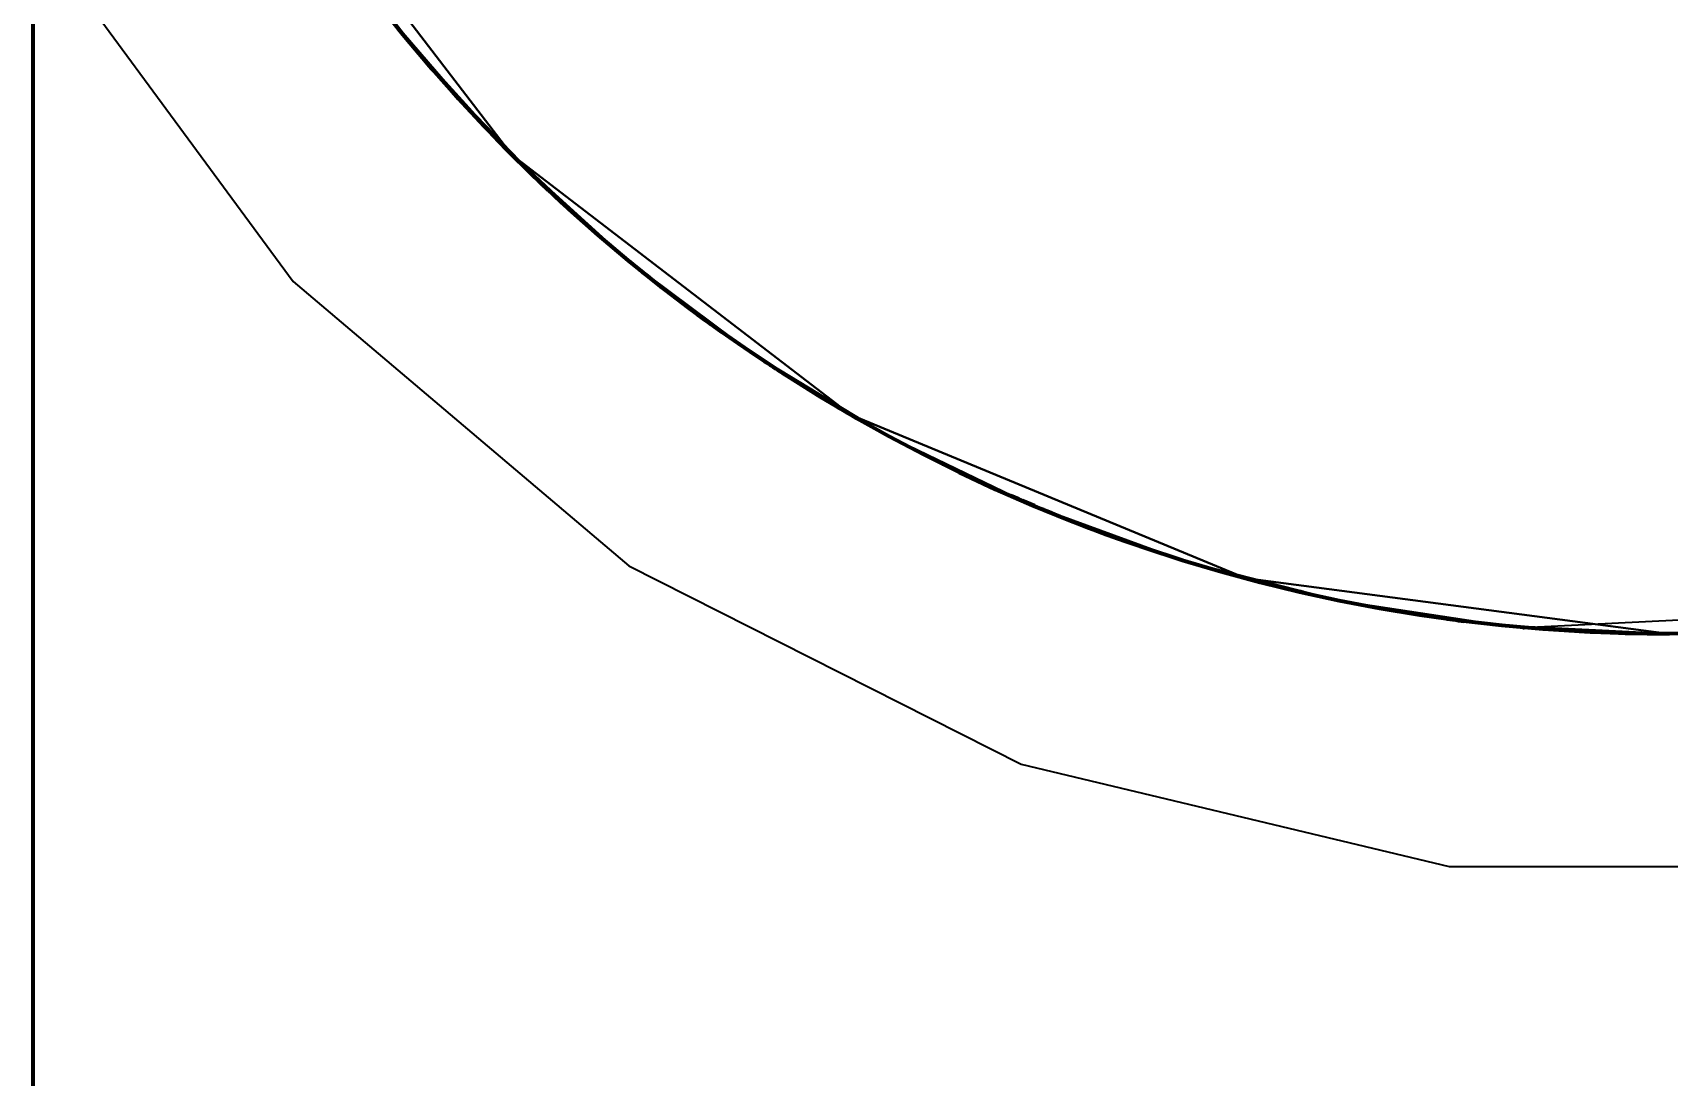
# Model space of a CAD drawing. Header units: millimetres. Extents: x 0 to 2382, y 0 to 420.
# Drawn here: x 137.8909 to 138.0909, y 120.0364 to 120.1641 of the extents above; entities that cross this region are included whole.
import ezdxf

# ---------------------------------------------------------------- set-up
doc = ezdxf.new("R2010")
doc.units = ezdxf.units.MM
doc.linetypes.add('IRAM-E-TRAZOS', pattern=[5, 4, -1])
doc.layers.add('01-VISIBLE', color=7, linetype='CONTINUOUS', lineweight=70)
doc.layers.add('02-OCULTA', color=4, linetype='IRAM-E-TRAZOS', lineweight=35)

msp = doc.modelspace()

# ---------------------------------------------------------------- linework, layer by layer
at = {"layer": '01-VISIBLE'}
for points in [[(137.89085, 120.77063), (137.89085, 120.72011), (137.89085, 120.66958), (137.89085, 120.61905), (137.89085, 120.56853), (137.89085, 120.518), (137.89085, 120.46747), (137.89085, 120.41695), (137.89085, 120.36642), (137.89085, 120.3159), (137.89085, 120.26537), (137.89085, 120.21484), (137.89085, 120.16432), (137.89085, 120.11379), (137.89085, 120.06326), (137.89085, 120.01274), (137.89085, 119.96221), (137.89085, 119.91168), (137.89085, 119.86116), (137.89085, 119.81063)], [(137.89085, 120.29063), (137.89085, 120.2373), (137.89085, 120.18397), (137.89085, 120.13063), (137.89085, 120.0773), (137.89085, 120.02397), (137.89085, 119.97063), (137.89085, 119.9173), (137.89085, 119.86397), (137.89085, 119.81063)], [(137.95795, 120.14118), (137.95025, 120.1484), (137.94294, 120.15601), (137.93604, 120.16401), (137.92958, 120.17235), (137.92356, 120.18102), (137.91801, 120.19)], [(137.93486, 120.16547), (137.93522, 120.16502), (137.93557, 120.16458), (137.93593, 120.16414), (137.93629, 120.1637), (137.93666, 120.16326), (137.93702, 120.16282)], [(137.93703, 120.16281), (137.93706, 120.16277), (137.9371, 120.16273), (137.93713, 120.16268), (137.93717, 120.16264), (137.93721, 120.1626), (137.93724, 120.16255)], [(137.93725, 120.16255), (137.93766, 120.16205), (137.93807, 120.16156), (137.93849, 120.16107), (137.9389, 120.16058), (137.93932, 120.1601), (137.93974, 120.15961)], [(137.94753, 120.15113), (137.94785, 120.15081), (137.94817, 120.15048), (137.94849, 120.15016), (137.94881, 120.14984), (137.94913, 120.14951), (137.94945, 120.14919)], [(137.94987, 120.14877), (137.95031, 120.14833), (137.95076, 120.14789), (137.95121, 120.14745), (137.95167, 120.14701), (137.95212, 120.14657), (137.95257, 120.14614)], [(137.95258, 120.14613), (137.95279, 120.14592), (137.95301, 120.14572), (137.95322, 120.14552), (137.95344, 120.14531), (137.95365, 120.14511), (137.95387, 120.14491)], [(137.9539, 120.14487), (137.9539, 120.14487), (137.9539, 120.14487), (137.9539, 120.14487), (137.9539, 120.14487), (137.9539, 120.14487), (137.9539, 120.14487)], [(137.95394, 120.14484), (137.95424, 120.14456), (137.95453, 120.14429), (137.95483, 120.14401), (137.95513, 120.14374), (137.95542, 120.14346), (137.95572, 120.14319)], [(137.95602, 120.14292), (137.95602, 120.14292), (137.95602, 120.14292), (137.95602, 120.14292), (137.95602, 120.14292), (137.95602, 120.14292), (137.95602, 120.14292)], [(137.95605, 120.14288), (137.95619, 120.14276), (137.95632, 120.14264), (137.95645, 120.14252), (137.95658, 120.1424), (137.95671, 120.14229), (137.95684, 120.14217)], [(137.95797, 120.14115), (137.95797, 120.14116), (137.95797, 120.14116), (137.95797, 120.14116), (137.95797, 120.14116), (137.95797, 120.14116), (137.95797, 120.14116)], [(137.96107, 120.13846), (137.96107, 120.13846), (137.96107, 120.13846), (137.96107, 120.13846), (137.96107, 120.13846), (137.96107, 120.13846), (137.96107, 120.13846)], [(137.96112, 120.13842), (137.96112, 120.13842), (137.96112, 120.13842), (137.96112, 120.13842), (137.96112, 120.13842), (137.96112, 120.13842), (137.96112, 120.13842)], [(137.96117, 120.13838), (137.96117, 120.13838), (137.96117, 120.13838), (137.96117, 120.13838), (137.96117, 120.13838), (137.96117, 120.13838), (137.96117, 120.13838)], [(137.96121, 120.13834), (137.96121, 120.13834), (137.96121, 120.13834), (137.96121, 120.13834), (137.96121, 120.13834), (137.96121, 120.13834), (137.96121, 120.13834)], [(137.96126, 120.13829), (137.96126, 120.13829), (137.96126, 120.13829), (137.96126, 120.13829), (137.96126, 120.13829), (137.96126, 120.13829), (137.96126, 120.13829)], [(137.96131, 120.13825), (137.96131, 120.13825), (137.96131, 120.13825), (137.96131, 120.13825), (137.96131, 120.13825), (137.96131, 120.13825), (137.96131, 120.13825)], [(137.96136, 120.13821), (137.96136, 120.13821), (137.96136, 120.13821), (137.96136, 120.13821), (137.96136, 120.13821), (137.96136, 120.13821), (137.96136, 120.13821)], [(137.96141, 120.13817), (137.96141, 120.13817), (137.96141, 120.13817), (137.96141, 120.13817), (137.96141, 120.13817), (137.96141, 120.13817), (137.96141, 120.13817)], [(137.96155, 120.13805), (137.96155, 120.13805), (137.96155, 120.13805), (137.96155, 120.13805), (137.96155, 120.13805), (137.96155, 120.13805), (137.96155, 120.13805)], [(137.9617, 120.13793), (137.9617, 120.13793), (137.9617, 120.13793), (137.9617, 120.13793), (137.9617, 120.13793), (137.9617, 120.13793), (137.9617, 120.13792)], [(137.96184, 120.1378), (137.96184, 120.1378), (137.96184, 120.1378), (137.96184, 120.1378), (137.96184, 120.1378), (137.96184, 120.1378), (137.96185, 120.1378)], [(137.96199, 120.13768), (137.96199, 120.13768), (137.96199, 120.13768), (137.96199, 120.13768), (137.96199, 120.13768), (137.96199, 120.13768), (137.96199, 120.13768)], [(137.96214, 120.13755), (137.96214, 120.13755), (137.96214, 120.13755), (137.96214, 120.13755), (137.96214, 120.13755), (137.96214, 120.13755), (137.96214, 120.13755)], [(137.96229, 120.13743), (137.96231, 120.13741), (137.96233, 120.1374), (137.96235, 120.13738), (137.96237, 120.13736), (137.96238, 120.13735), (137.9624, 120.13733)], [(137.96244, 120.1373), (137.96244, 120.1373), (137.96244, 120.1373), (137.96244, 120.1373), (137.96244, 120.1373), (137.96244, 120.1373), (137.96244, 120.1373)], [(137.96264, 120.13714), (137.96264, 120.13714), (137.96264, 120.13714), (137.96264, 120.13714), (137.96264, 120.13714), (137.96264, 120.13714), (137.96264, 120.13714)], [(137.96283, 120.13697), (137.96284, 120.13697), (137.96285, 120.13696), (137.96286, 120.13695), (137.96287, 120.13694), (137.96288, 120.13693), (137.96289, 120.13692)], [(137.9629, 120.13691), (137.96291, 120.1369), (137.96292, 120.1369), (137.96293, 120.13689), (137.96294, 120.13688), (137.96295, 120.13687), (137.96296, 120.13686)], [(137.963, 120.13683), (137.96307, 120.13678), (137.96313, 120.13672), (137.96319, 120.13667), (137.96326, 120.13662), (137.96332, 120.13657), (137.96339, 120.13651)], [(137.9634, 120.1365), (137.96346, 120.13645), (137.96353, 120.1364), (137.96359, 120.13635), (137.96365, 120.13629), (137.96372, 120.13624), (137.96378, 120.13619)], [(137.96379, 120.13618), (137.96386, 120.13613), (137.96392, 120.13607), (137.96398, 120.13602), (137.96404, 120.13597), (137.96411, 120.13592), (137.96417, 120.13587)], [(137.96419, 120.13585), (137.96425, 120.1358), (137.9643, 120.13576), (137.96436, 120.13571), (137.96442, 120.13566), (137.96448, 120.13562), (137.96454, 120.13557)], [(137.96498, 120.13521), (137.96518, 120.13505), (137.96538, 120.13488), (137.96558, 120.13472), (137.96579, 120.13456), (137.96599, 120.1344), (137.96619, 120.13424)], [(137.96662, 120.13389), (137.96662, 120.13389), (137.96662, 120.13389), (137.96662, 120.13389), (137.96662, 120.13389), (137.96662, 120.13389), (137.96662, 120.13389)], [(137.96679, 120.13376), (137.96679, 120.13376), (137.96679, 120.13376), (137.96679, 120.13376), (137.96679, 120.13376), (137.96679, 120.13376), (137.96679, 120.13376)], [(137.96696, 120.13362), (137.96696, 120.13362), (137.96696, 120.13362), (137.96696, 120.13362), (137.96696, 120.13362), (137.96696, 120.13362), (137.96696, 120.13362)], [(137.96713, 120.13349), (137.96713, 120.13349), (137.96713, 120.13349), (137.96713, 120.13349), (137.96713, 120.13349), (137.96713, 120.13349), (137.96713, 120.13349)], [(137.96731, 120.13335), (137.9673, 120.13335), (137.9673, 120.13335), (137.9673, 120.13335), (137.9673, 120.13335), (137.9673, 120.13335), (137.9673, 120.13335)], [(137.96733, 120.13334), (137.96764, 120.13309), (137.96795, 120.13285), (137.96826, 120.13261), (137.96857, 120.13237), (137.96889, 120.13212), (137.9692, 120.13188)], [(137.96748, 120.13322), (137.96748, 120.13322), (137.96748, 120.13322), (137.96748, 120.13322), (137.96748, 120.13322), (137.96748, 120.13322), (137.96748, 120.13322)], [(137.96765, 120.13309), (137.96765, 120.13309), (137.96765, 120.13309), (137.96765, 120.13309), (137.96765, 120.13309), (137.96765, 120.13309), (137.96765, 120.13309)], [(137.96782, 120.13295), (137.96782, 120.13295), (137.96782, 120.13295), (137.96782, 120.13295), (137.96782, 120.13295), (137.96782, 120.13295), (137.96782, 120.13295)], [(137.96799, 120.13282), (137.96799, 120.13282), (137.96799, 120.13282), (137.96799, 120.13282), (137.96799, 120.13282), (137.96799, 120.13282), (137.96799, 120.13282)], [(137.96816, 120.13268), (137.96816, 120.13268), (137.96816, 120.13268), (137.96816, 120.13268), (137.96816, 120.13268), (137.96816, 120.13268), (137.96816, 120.13268)], [(137.96834, 120.13255), (137.96833, 120.13255), (137.96833, 120.13255), (137.96833, 120.13255), (137.96833, 120.13255), (137.96833, 120.13255), (137.96833, 120.13255)], [(137.96846, 120.13245), (137.96846, 120.13245), (137.96846, 120.13245), (137.96846, 120.13245), (137.96846, 120.13245), (137.96846, 120.13245), (137.96846, 120.13245)], [(137.96859, 120.13235), (137.96859, 120.13235), (137.96859, 120.13235), (137.96859, 120.13235), (137.96859, 120.13235), (137.96859, 120.13235), (137.96859, 120.13235)], [(137.96872, 120.13225), (137.96872, 120.13225), (137.96872, 120.13225), (137.96872, 120.13225), (137.96872, 120.13225), (137.96872, 120.13225), (137.96872, 120.13225)], [(137.96885, 120.13216), (137.96885, 120.13216), (137.96885, 120.13216), (137.96885, 120.13216), (137.96885, 120.13216), (137.96885, 120.13216), (137.96885, 120.13216)], [(137.96897, 120.13206), (137.96897, 120.13206), (137.96897, 120.13206), (137.96897, 120.13206), (137.96897, 120.13206), (137.96897, 120.13206), (137.96897, 120.13206)], [(137.9691, 120.13196), (137.9691, 120.13196), (137.9691, 120.13196), (137.9691, 120.13196), (137.9691, 120.13196), (137.9691, 120.13196), (137.9691, 120.13196)], [(137.96923, 120.13186), (137.96923, 120.13186), (137.96923, 120.13186), (137.96923, 120.13186), (137.96923, 120.13186), (137.96923, 120.13186), (137.96923, 120.13186)], [(137.96936, 120.13176), (137.96936, 120.13176), (137.96936, 120.13176), (137.96936, 120.13176), (137.96936, 120.13176), (137.96936, 120.13176), (137.96936, 120.13176)], [(137.96945, 120.13169), (137.96946, 120.13168), (137.96947, 120.13167), (137.96948, 120.13167), (137.96949, 120.13166), (137.9695, 120.13165), (137.96952, 120.13164)], [(137.96946, 120.13168), (137.96946, 120.13168), (137.96946, 120.13168), (137.96946, 120.13168), (137.96946, 120.13168), (137.96946, 120.13168), (137.96946, 120.13168)], [(137.96956, 120.13161), (137.96956, 120.13161), (137.96956, 120.13161), (137.96956, 120.13161), (137.96956, 120.13161), (137.96956, 120.13161), (137.96956, 120.13161)], [(137.9696, 120.13157), (137.96962, 120.13157), (137.96963, 120.13156), (137.96964, 120.13155), (137.96965, 120.13154), (137.96966, 120.13153), (137.96967, 120.13152)], [(137.96966, 120.13153), (137.96966, 120.13153), (137.96966, 120.13153), (137.96966, 120.13153), (137.96966, 120.13153), (137.96966, 120.13153), (137.96966, 120.13153)], [(137.96976, 120.13145), (137.96976, 120.13145), (137.96976, 120.13145), (137.96976, 120.13145), (137.96976, 120.13145), (137.96976, 120.13145), (137.96976, 120.13145)], [(137.96976, 120.13146), (137.96977, 120.13145), (137.96978, 120.13144), (137.96979, 120.13143), (137.96981, 120.13142), (137.96982, 120.13141), (137.96983, 120.1314)], [(137.96986, 120.13138), (137.96986, 120.13138), (137.96986, 120.13138), (137.96986, 120.13138), (137.96986, 120.13138), (137.96986, 120.13138), (137.96986, 120.13138)], [(137.96996, 120.1313), (137.96996, 120.1313), (137.96996, 120.1313), (137.96996, 120.1313), (137.96996, 120.1313), (137.96996, 120.1313), (137.96996, 120.1313)], [(137.9713, 120.1303), (137.97109, 120.13045), (137.97089, 120.1306), (137.97068, 120.13076), (137.97047, 120.13091), (137.97027, 120.13107), (137.97006, 120.13123)], [(137.97014, 120.13117), (137.97014, 120.13117), (137.97014, 120.13117), (137.97014, 120.13117), (137.97014, 120.13117), (137.97014, 120.13116), (137.97015, 120.13116)], [(137.97045, 120.13094), (137.97045, 120.13094), (137.97045, 120.13093), (137.97045, 120.13093), (137.97046, 120.13093), (137.97046, 120.13093), (137.97046, 120.13092)], [(137.9706, 120.13082), (137.97063, 120.1308), (137.97066, 120.13078), (137.97069, 120.13075), (137.97072, 120.13073), (137.97075, 120.13071), (137.97078, 120.13069)], [(137.97098, 120.13054), (137.971, 120.13052), (137.97102, 120.13051), (137.97104, 120.13049), (137.97106, 120.13048), (137.97108, 120.13046), (137.9711, 120.13045)], [(137.97133, 120.13028), (137.97134, 120.13026), (137.97136, 120.13025), (137.97137, 120.13024), (137.97139, 120.13023), (137.9714, 120.13022), (137.97142, 120.13021)], [(137.98077, 120.12365), (137.97918, 120.12471), (137.9776, 120.12579), (137.97603, 120.12688), (137.97447, 120.12798), (137.97292, 120.1291), (137.97138, 120.13024)], [(137.97168, 120.13002), (137.97169, 120.13001), (137.9717, 120.13), (137.97171, 120.12999), (137.97172, 120.12999), (137.97172, 120.12998), (137.97173, 120.12997)], [(137.97185, 120.12989), (137.97215, 120.12966), (137.97245, 120.12944), (137.97276, 120.12922), (137.97306, 120.129), (137.97336, 120.12878), (137.97366, 120.12856)], [(137.97956, 120.12445), (137.97956, 120.12445), (137.97956, 120.12445), (137.97956, 120.12445), (137.97956, 120.12445), (137.97956, 120.12445), (137.97956, 120.12445)], [(137.97975, 120.12433), (137.97975, 120.12433), (137.97975, 120.12433), (137.97975, 120.12433), (137.97975, 120.12433), (137.97975, 120.12433), (137.97975, 120.12433)], [(137.97993, 120.12421), (137.97993, 120.12421), (137.97993, 120.12421), (137.97993, 120.12421), (137.97993, 120.12421), (137.97993, 120.12421), (137.97993, 120.12421)], [(137.98012, 120.12409), (137.98012, 120.12409), (137.98012, 120.12409), (137.98012, 120.12409), (137.98012, 120.12409), (137.98012, 120.12409), (137.98012, 120.12408)], [(137.98034, 120.12394), (137.98037, 120.12392), (137.9804, 120.1239), (137.98043, 120.12388), (137.98046, 120.12386), (137.98049, 120.12384), (137.98053, 120.12381)], [(137.98056, 120.12379), (137.98056, 120.12379), (137.98056, 120.12379), (137.98056, 120.12379), (137.98056, 120.12379), (137.98056, 120.12379), (137.98056, 120.12379)], [(137.98078, 120.12365), (137.98078, 120.12365), (137.98078, 120.12364), (137.98078, 120.12364), (137.98079, 120.12364), (137.98079, 120.12364), (137.98079, 120.12364)], [(137.981, 120.1235), (137.98101, 120.1235), (137.98102, 120.12349), (137.98103, 120.12348), (137.98104, 120.12348), (137.98105, 120.12347), (137.98105, 120.12347)], [(137.98106, 120.12346), (137.98134, 120.12328), (137.98162, 120.12309), (137.98191, 120.12291), (137.98219, 120.12272), (137.98248, 120.12254), (137.98276, 120.12236)], [(137.9865, 120.12002), (137.98651, 120.12001), (137.98652, 120.12), (137.98653, 120.12), (137.98654, 120.11999), (137.98655, 120.11999), (137.98656, 120.11998)], [(137.98656, 120.11998), (137.98659, 120.11996), (137.98662, 120.11994), (137.98665, 120.11992), (137.98668, 120.1199), (137.98671, 120.11988), (137.98674, 120.11987)], [(137.98678, 120.11984), (137.9868, 120.11983), (137.98682, 120.11982), (137.98684, 120.1198), (137.98686, 120.11979), (137.98688, 120.11978), (137.9869, 120.11977)], [(137.98694, 120.11974), (137.98695, 120.11974), (137.98696, 120.11973), (137.98697, 120.11973), (137.98698, 120.11972), (137.98698, 120.11972), (137.98699, 120.11971)], [(137.987, 120.11971), (137.98703, 120.11969), (137.98707, 120.11967), (137.9871, 120.11965), (137.98713, 120.11963), (137.98716, 120.11961), (137.9872, 120.11959)], [(137.98824, 120.11896), (137.98879, 120.11863), (137.98934, 120.11831), (137.9899, 120.11798), (137.99045, 120.11766), (137.991, 120.11734), (137.99156, 120.11702)], [(137.98889, 120.11858), (137.98889, 120.11858), (137.98889, 120.11858), (137.98889, 120.11858), (137.98889, 120.11858), (137.98889, 120.11858), (137.98889, 120.11858)], [(137.98908, 120.11846), (137.98908, 120.11846), (137.98908, 120.11846), (137.98908, 120.11846), (137.98908, 120.11846), (137.98908, 120.11846), (137.98908, 120.11846)], [(137.98955, 120.11818), (137.9895, 120.11821), (137.98946, 120.11824), (137.98941, 120.11827), (137.98936, 120.11829), (137.98932, 120.11832), (137.98927, 120.11835)], [(137.98965, 120.11812), (137.98964, 120.11813), (137.98962, 120.11814), (137.9896, 120.11815), (137.98959, 120.11816), (137.98957, 120.11817), (137.98955, 120.11818)], [(137.98985, 120.11801), (137.98985, 120.11801), (137.98985, 120.11801), (137.98985, 120.11801), (137.98985, 120.11801), (137.98985, 120.11801), (137.98985, 120.11801)], [(137.99004, 120.1179), (137.99004, 120.1179), (137.99004, 120.1179), (137.99004, 120.1179), (137.99004, 120.1179), (137.99004, 120.1179), (137.99004, 120.1179)], [(137.99023, 120.11779), (137.99023, 120.11779), (137.99023, 120.11779), (137.99023, 120.11779), (137.99023, 120.11779), (137.99023, 120.11779), (137.99023, 120.11779)], [(137.99043, 120.11767), (137.99042, 120.11767), (137.99042, 120.11767), (137.99042, 120.11767), (137.99042, 120.11767), (137.99042, 120.11767), (137.99042, 120.11767)], [(137.99062, 120.11756), (137.99062, 120.11756), (137.99062, 120.11756), (137.99062, 120.11756), (137.99062, 120.11756), (137.99062, 120.11756), (137.99062, 120.11756)], [(137.99081, 120.11745), (137.99081, 120.11745), (137.99081, 120.11745), (137.99081, 120.11745), (137.99081, 120.11745), (137.99081, 120.11745), (137.99081, 120.11745)], [(137.99101, 120.11734), (137.99101, 120.11734), (137.99101, 120.11734), (137.99101, 120.11734), (137.99101, 120.11734), (137.99101, 120.11734), (137.99101, 120.11734)], [(137.9915, 120.11705), (137.99145, 120.11708), (137.9914, 120.11711), (137.99135, 120.11714), (137.9913, 120.11717), (137.99125, 120.1172), (137.9912, 120.11723)], [(137.99159, 120.117), (137.99157, 120.11701), (137.99156, 120.11702), (137.99155, 120.11703), (137.99153, 120.11704), (137.99152, 120.11704), (137.99151, 120.11705)], [(137.9916, 120.117), (137.99164, 120.11697), (137.99168, 120.11695), (137.99172, 120.11693), (137.99177, 120.1169), (137.99181, 120.11688), (137.99185, 120.11685)], [(137.99178, 120.11689), (137.99178, 120.11689), (137.99178, 120.11689), (137.99178, 120.11689), (137.99178, 120.11689), (137.99178, 120.11689), (137.99178, 120.11689)], [(137.99214, 120.11669), (137.99211, 120.1167), (137.99209, 120.11672), (137.99206, 120.11673), (137.99203, 120.11675), (137.992, 120.11677), (137.99198, 120.11678)], [(137.99198, 120.11678), (137.99198, 120.11678), (137.99198, 120.11678), (137.99198, 120.11678), (137.99198, 120.11678), (137.99198, 120.11678), (137.99198, 120.11678)], [(137.995, 120.1151), (137.995, 120.1151), (137.995, 120.1151), (137.995, 120.1151), (137.995, 120.1151), (137.995, 120.1151), (137.995, 120.1151)], [(137.99518, 120.115), (137.99518, 120.115), (137.99518, 120.115), (137.99518, 120.115), (137.99518, 120.115), (137.99518, 120.115), (137.99518, 120.115)], [(138.00218, 120.11136), (138.00216, 120.11138), (138.00213, 120.11139), (138.0021, 120.1114), (138.00208, 120.11141), (138.00205, 120.11143), (138.00202, 120.11144)], [(138.00224, 120.11133), (138.00223, 120.11134), (138.00223, 120.11134), (138.00222, 120.11134), (138.00221, 120.11135), (138.0022, 120.11135), (138.0022, 120.11135)], [(138.00307, 120.11093), (138.00307, 120.11093), (138.00307, 120.11093), (138.00307, 120.11093), (138.00307, 120.11093), (138.00307, 120.11093), (138.00307, 120.11093)], [(138.00321, 120.11086), (138.00321, 120.11086), (138.00322, 120.11085), (138.00322, 120.11085), (138.00323, 120.11085), (138.00323, 120.11085), (138.00324, 120.11084)], [(138.00324, 120.11084), (138.00326, 120.11083), (138.00328, 120.11082), (138.0033, 120.11082), (138.00331, 120.11081), (138.00333, 120.1108), (138.00335, 120.11079)], [(138.00756, 120.1088), (138.00832, 120.10846), (138.00908, 120.10811), (138.00984, 120.10777), (138.0106, 120.10744), (138.01137, 120.1071), (138.01214, 120.10677)], [(138.01329, 120.10628), (138.01281, 120.10649), (138.01233, 120.10669), (138.01185, 120.10689), (138.01138, 120.1071), (138.0109, 120.10731), (138.01042, 120.10752)], [(138.01216, 120.10676), (138.01253, 120.10661), (138.0129, 120.10645), (138.01327, 120.10629), (138.01364, 120.10614), (138.01401, 120.10598), (138.01438, 120.10583)], [(138.01442, 120.10581), (138.01509, 120.10554), (138.01576, 120.10526), (138.01644, 120.10499), (138.01711, 120.10472), (138.01779, 120.10445), (138.01847, 120.10419)], [(138.01851, 120.10417), (138.01855, 120.10416), (138.0186, 120.10414), (138.01864, 120.10412), (138.01868, 120.10411), (138.01873, 120.10409), (138.01877, 120.10407)], [(138.01881, 120.10406), (138.01995, 120.10362), (138.02109, 120.10319), (138.02223, 120.10277), (138.02338, 120.10236), (138.02453, 120.10195), (138.02568, 120.10155)], [(138.02416, 120.10208), (138.02416, 120.10208), (138.02416, 120.10208), (138.02416, 120.10208), (138.02416, 120.10208), (138.02416, 120.10208), (138.02416, 120.10208)], [(138.02424, 120.10205), (138.02424, 120.10205), (138.02424, 120.10205), (138.02424, 120.10205), (138.02424, 120.10205), (138.02424, 120.10205), (138.02424, 120.10205)], [(138.02607, 120.10141), (138.02577, 120.10152), (138.02547, 120.10162), (138.02516, 120.10173), (138.02486, 120.10183), (138.02456, 120.10194), (138.02426, 120.10204)], [(138.02571, 120.10154), (138.02571, 120.10154), (138.02571, 120.10154), (138.02571, 120.10154), (138.02571, 120.10154), (138.02571, 120.10154), (138.02571, 120.10154)], [(138.02577, 120.10152), (138.02577, 120.10152), (138.02577, 120.10152), (138.02577, 120.10152), (138.02577, 120.10152), (138.02577, 120.10152), (138.02577, 120.10152)], [(138.03225, 120.09941), (138.03225, 120.09941), (138.03225, 120.09941), (138.03225, 120.09941), (138.03225, 120.09941), (138.03225, 120.09941), (138.03225, 120.09941)], [(138.03232, 120.09939), (138.03232, 120.09939), (138.03232, 120.09939), (138.03232, 120.09939), (138.03232, 120.09939), (138.03232, 120.09939), (138.03232, 120.09939)], [(138.0409, 120.09697), (138.0409, 120.09697), (138.0409, 120.09697), (138.0409, 120.09697), (138.0409, 120.09697), (138.0409, 120.09697), (138.0409, 120.09697)], [(138.04429, 120.09613), (138.04374, 120.09626), (138.04319, 120.09639), (138.04264, 120.09653), (138.04209, 120.09667), (138.04154, 120.09681), (138.04099, 120.09695)], [(138.04432, 120.09612), (138.04432, 120.09612), (138.04431, 120.09612), (138.04431, 120.09612), (138.0443, 120.09612), (138.0443, 120.09613), (138.04429, 120.09613)], [(138.04614, 120.09569), (138.04584, 120.09576), (138.04554, 120.09583), (138.04524, 120.0959), (138.04494, 120.09597), (138.04464, 120.09604), (138.04434, 120.09611)], [(138.05475, 120.09392), (138.05474, 120.09392), (138.05473, 120.09392), (138.05472, 120.09392), (138.05471, 120.09392), (138.0547, 120.09393), (138.05469, 120.09393)], [(138.05478, 120.09391), (138.05478, 120.09391), (138.05478, 120.09391), (138.05478, 120.09391), (138.05478, 120.09391), (138.05478, 120.09391), (138.05478, 120.09391)], [(138.05487, 120.0939), (138.05487, 120.0939), (138.05487, 120.0939), (138.05487, 120.0939), (138.05487, 120.0939), (138.05487, 120.0939), (138.05487, 120.0939)], [(138.05602, 120.09369), (138.05602, 120.09369), (138.05602, 120.09369), (138.05602, 120.09369), (138.05602, 120.09369), (138.05602, 120.09369), (138.05602, 120.09369)], [(138.06371, 120.09248), (138.06371, 120.09248), (138.06372, 120.09248), (138.06372, 120.09248), (138.06372, 120.09248), (138.06372, 120.09248), (138.06372, 120.09248)], [(138.06374, 120.09248), (138.06409, 120.09243), (138.06443, 120.09238), (138.06478, 120.09234), (138.06513, 120.09229), (138.06547, 120.09225), (138.06582, 120.0922)], [(138.06585, 120.0922), (138.06585, 120.0922), (138.06585, 120.0922), (138.06585, 120.0922), (138.06585, 120.0922), (138.06585, 120.0922), (138.06585, 120.0922)], [(138.07228, 120.0915), (138.07228, 120.0915), (138.07228, 120.0915), (138.07228, 120.0915), (138.07228, 120.0915), (138.07228, 120.0915), (138.07228, 120.0915)], [(138.07234, 120.09149), (138.07234, 120.09149), (138.07234, 120.09149), (138.07234, 120.09149), (138.07234, 120.09149), (138.07234, 120.09149), (138.07234, 120.09149)], [(138.0725, 120.09148), (138.0725, 120.09148), (138.0725, 120.09148), (138.0725, 120.09148), (138.0725, 120.09148), (138.0725, 120.09148), (138.0725, 120.09148)], [(138.07267, 120.09146), (138.07267, 120.09146), (138.07267, 120.09146), (138.07267, 120.09146), (138.07267, 120.09146), (138.07267, 120.09146), (138.07267, 120.09146)], [(138.07283, 120.09145), (138.07283, 120.09145), (138.07283, 120.09145), (138.07283, 120.09145), (138.07283, 120.09145), (138.07283, 120.09145), (138.07283, 120.09145)], [(138.073, 120.09143), (138.07301, 120.09143), (138.07302, 120.09143), (138.07303, 120.09143), (138.07303, 120.09143), (138.07304, 120.09143), (138.07305, 120.09143)], [(138.07307, 120.09142), (138.07308, 120.09142), (138.07309, 120.09142), (138.0731, 120.09142), (138.07311, 120.09142), (138.07312, 120.09142), (138.07313, 120.09142)], [(138.07874, 120.091), (138.07874, 120.091), (138.07873, 120.091), (138.07873, 120.091), (138.07872, 120.091), (138.07871, 120.091), (138.07871, 120.091)], [(138.07879, 120.091), (138.07878, 120.091), (138.07877, 120.091), (138.07877, 120.091), (138.07876, 120.091), (138.07875, 120.091), (138.07875, 120.091)], [(138.07892, 120.09099), (138.07892, 120.09099), (138.07892, 120.09099), (138.07892, 120.09099), (138.07892, 120.09099), (138.07892, 120.09099), (138.07892, 120.09099)], [(138.07905, 120.09098), (138.07905, 120.09098), (138.07905, 120.09098), (138.07905, 120.09098), (138.07905, 120.09098), (138.07905, 120.09098), (138.07905, 120.09098)], [(138.07919, 120.09097), (138.07919, 120.09097), (138.07919, 120.09097), (138.07919, 120.09097), (138.07919, 120.09097), (138.07919, 120.09097), (138.07919, 120.09097)], [(138.07932, 120.09096), (138.07932, 120.09096), (138.07932, 120.09096), (138.07932, 120.09096), (138.07932, 120.09096), (138.07932, 120.09096), (138.07932, 120.09096)], [(138.07945, 120.09096), (138.07945, 120.09096), (138.07945, 120.09096), (138.07945, 120.09096), (138.07945, 120.09096), (138.07945, 120.09096), (138.07945, 120.09096)], [(138.08158, 120.09085), (138.08125, 120.09086), (138.08092, 120.09088), (138.08058, 120.0909), (138.08025, 120.09091), (138.07992, 120.09093), (138.07959, 120.09095)], [(138.0816, 120.09085), (138.08159, 120.09085), (138.08159, 120.09085), (138.08159, 120.09085), (138.08159, 120.09085), (138.08159, 120.09085), (138.08159, 120.09085)], [(138.08173, 120.09084), (138.08173, 120.09084), (138.08173, 120.09084), (138.08173, 120.09084), (138.08173, 120.09084), (138.08173, 120.09084), (138.08173, 120.09084)], [(138.08186, 120.09083), (138.08186, 120.09083), (138.08186, 120.09083), (138.08186, 120.09083), (138.08186, 120.09083), (138.08186, 120.09083), (138.08186, 120.09083)], [(138.082, 120.09083), (138.082, 120.09083), (138.082, 120.09083), (138.082, 120.09083), (138.082, 120.09083), (138.082, 120.09083), (138.082, 120.09083)], [(138.08226, 120.09082), (138.08226, 120.09082), (138.08226, 120.09082), (138.08226, 120.09082), (138.08226, 120.09082), (138.08226, 120.09082), (138.08226, 120.09082)], [(138.0824, 120.09081), (138.0824, 120.09081), (138.0824, 120.09081), (138.0824, 120.09081), (138.0824, 120.09081), (138.0824, 120.09081), (138.0824, 120.09081)], [(138.08276, 120.0908), (138.08272, 120.0908), (138.08268, 120.0908), (138.08265, 120.0908), (138.08261, 120.0908), (138.08257, 120.0908), (138.08253, 120.09081)], [(138.09092, 120.09063), (138.08956, 120.09064), (138.0882, 120.09065), (138.08684, 120.09067), (138.08548, 120.0907), (138.08412, 120.09075), (138.08277, 120.0908)]]:
    msp.add_lwpolyline(points, dxfattribs=at)
msp.add_circle((138.09085, 120.29063), 0.2, dxfattribs=at)
at = {"layer": '02-OCULTA'}
for points in [[(137.89085, 120.29063), (137.89767, 120.23887), (137.91765, 120.19063), (137.94943, 120.14921), (137.99085, 120.11743), (138.03909, 120.09745), (138.09085, 120.09063)], [(138.09085, 120.09063), (138.03909, 120.09745), (137.99085, 120.11743), (137.94943, 120.14921), (137.91765, 120.19063), (137.89767, 120.23887), (137.89085, 120.29063)], [(138.07313, 120.09142), (138.1282, 120.09415), (138.18044, 120.11182), (138.22586, 120.14308), (138.26102, 120.18555), (138.28325, 120.23602), (138.29085, 120.29063)], [(138.09085, 120.09063), (138.14195, 120.09727), (138.18966, 120.11675), (138.23081, 120.14777), (138.26267, 120.18827), (138.28312, 120.23557), (138.29081, 120.28653)], [(137.89085, 120.17705), (137.92268, 120.13373), (137.9637, 120.09897), (138.01167, 120.07469), (138.06397, 120.06221), (138.11773, 120.06221), (138.17003, 120.07469), (138.218, 120.09897), (138.25902, 120.13373), (138.29085, 120.17705)], [(137.89085, 120.17705), (137.92268, 120.13373), (137.9637, 120.09897), (138.01167, 120.07469), (138.06397, 120.06221), (138.11773, 120.06221), (138.17003, 120.07469), (138.218, 120.09897), (138.25902, 120.13373), (138.29085, 120.17705)], [(137.93702, 120.16282), (137.93702, 120.16282), (137.93702, 120.16282), (137.93702, 120.16282), (137.93702, 120.16282), (137.93702, 120.16281), (137.93703, 120.16281)], [(137.93724, 120.16255), (137.93724, 120.16255), (137.93724, 120.16255), (137.93724, 120.16255), (137.93724, 120.16255), (137.93725, 120.16255), (137.93725, 120.16255)], [(137.93974, 120.15961), (137.94101, 120.15817), (137.94229, 120.15674), (137.94358, 120.15532), (137.94488, 120.15391), (137.9462, 120.15252), (137.94753, 120.15113)], [(137.94945, 120.14919), (137.94952, 120.14912), (137.94959, 120.14905), (137.94966, 120.14898), (137.94973, 120.14891), (137.9498, 120.14884), (137.94987, 120.14877)], [(137.95257, 120.14614), (137.95257, 120.14613), (137.95258, 120.14613), (137.95258, 120.14613), (137.95258, 120.14613), (137.95258, 120.14613), (137.95258, 120.14613)], [(137.95387, 120.14491), (137.95387, 120.1449), (137.95388, 120.1449), (137.95389, 120.14489), (137.95389, 120.14488), (137.9539, 120.14488), (137.9539, 120.14487)], [(137.9539, 120.14487), (137.95391, 120.14487), (137.95392, 120.14486), (137.95392, 120.14486), (137.95393, 120.14485), (137.95394, 120.14484), (137.95394, 120.14484)], [(137.95572, 120.14319), (137.95577, 120.14314), (137.95582, 120.1431), (137.95587, 120.14305), (137.95592, 120.14301), (137.95597, 120.14296), (137.95602, 120.14292)], [(137.95602, 120.14292), (137.95602, 120.14291), (137.95603, 120.14291), (137.95604, 120.1429), (137.95604, 120.14289), (137.95605, 120.14289), (137.95605, 120.14288)], [(137.95684, 120.14217), (137.95754, 120.14154), (137.95824, 120.14092), (137.95894, 120.1403), (137.95965, 120.13968), (137.96036, 120.13907), (137.96107, 120.13846)], [(137.95797, 120.14116), (137.95797, 120.14116), (137.95796, 120.14116), (137.95796, 120.14117), (137.95796, 120.14117), (137.95795, 120.14117), (137.95795, 120.14118)], [(137.96662, 120.13389), (137.96515, 120.13507), (137.96369, 120.13626), (137.96225, 120.13746), (137.96081, 120.13868), (137.95939, 120.13991), (137.95797, 120.14115)], [(137.96107, 120.13846), (137.96108, 120.13845), (137.96109, 120.13844), (137.96109, 120.13844), (137.9611, 120.13843), (137.96111, 120.13842), (137.96112, 120.13842)], [(137.96112, 120.13842), (137.96113, 120.13841), (137.96113, 120.1384), (137.96114, 120.1384), (137.96115, 120.13839), (137.96116, 120.13838), (137.96117, 120.13838)], [(137.96117, 120.13838), (137.96117, 120.13837), (137.96118, 120.13836), (137.96119, 120.13836), (137.9612, 120.13835), (137.96121, 120.13834), (137.96121, 120.13834)], [(137.96121, 120.13834), (137.96122, 120.13833), (137.96123, 120.13832), (137.96124, 120.13831), (137.96125, 120.13831), (137.96125, 120.1383), (137.96126, 120.13829)], [(137.96126, 120.13829), (137.96127, 120.13829), (137.96128, 120.13828), (137.96129, 120.13827), (137.96129, 120.13827), (137.9613, 120.13826), (137.96131, 120.13825)], [(137.96131, 120.13825), (137.96132, 120.13825), (137.96133, 120.13824), (137.96133, 120.13823), (137.96134, 120.13823), (137.96135, 120.13822), (137.96136, 120.13821)], [(137.96136, 120.13821), (137.96137, 120.13821), (137.96137, 120.1382), (137.96138, 120.13819), (137.96139, 120.13819), (137.9614, 120.13818), (137.96141, 120.13817)], [(137.96141, 120.13817), (137.96143, 120.13815), (137.96145, 120.13813), (137.96148, 120.13811), (137.9615, 120.13809), (137.96153, 120.13807), (137.96155, 120.13805)], [(137.96155, 120.13805), (137.96158, 120.13803), (137.9616, 120.13801), (137.96162, 120.13799), (137.96165, 120.13797), (137.96167, 120.13795), (137.9617, 120.13793)], [(137.9617, 120.13792), (137.96172, 120.1379), (137.96175, 120.13788), (137.96177, 120.13786), (137.9618, 120.13784), (137.96182, 120.13782), (137.96184, 120.1378)], [(137.96185, 120.1378), (137.96187, 120.13778), (137.96189, 120.13776), (137.96192, 120.13774), (137.96194, 120.13772), (137.96197, 120.1377), (137.96199, 120.13768)], [(137.96199, 120.13768), (137.96202, 120.13766), (137.96204, 120.13763), (137.96207, 120.13761), (137.96209, 120.13759), (137.96212, 120.13757), (137.96214, 120.13755)], [(137.96214, 120.13755), (137.96216, 120.13753), (137.96219, 120.13751), (137.96221, 120.13749), (137.96224, 120.13747), (137.96226, 120.13745), (137.96229, 120.13743)], [(137.9624, 120.13733), (137.96241, 120.13733), (137.96241, 120.13732), (137.96242, 120.13732), (137.96243, 120.13731), (137.96243, 120.13731), (137.96244, 120.1373)], [(137.96244, 120.1373), (137.96247, 120.13727), (137.96251, 120.13725), (137.96254, 120.13722), (137.96257, 120.13719), (137.9626, 120.13716), (137.96264, 120.13714)], [(137.96264, 120.13714), (137.96267, 120.13711), (137.9627, 120.13708), (137.96273, 120.13705), (137.96277, 120.13703), (137.9628, 120.137), (137.96283, 120.13697)], [(137.96289, 120.13692), (137.96289, 120.13692), (137.96289, 120.13692), (137.9629, 120.13692), (137.9629, 120.13692), (137.9629, 120.13691), (137.9629, 120.13691)], [(137.96296, 120.13686), (137.96297, 120.13686), (137.96298, 120.13685), (137.96298, 120.13685), (137.96299, 120.13684), (137.963, 120.13684), (137.963, 120.13683)], [(137.96339, 120.13651), (137.96339, 120.13651), (137.96339, 120.13651), (137.96339, 120.13651), (137.96339, 120.13651), (137.9634, 120.1365), (137.9634, 120.1365)], [(137.96378, 120.13619), (137.96378, 120.13619), (137.96378, 120.13618), (137.96379, 120.13618), (137.96379, 120.13618), (137.96379, 120.13618), (137.96379, 120.13618)], [(137.96417, 120.13587), (137.96417, 120.13587), (137.96418, 120.13586), (137.96418, 120.13586), (137.96418, 120.13586), (137.96419, 120.13585), (137.96419, 120.13585)], [(137.96454, 120.13557), (137.96461, 120.13551), (137.96468, 120.13545), (137.96476, 120.13539), (137.96483, 120.13533), (137.9649, 120.13527), (137.96498, 120.13521)], [(137.96619, 120.13424), (137.96638, 120.13409), (137.96657, 120.13394), (137.96676, 120.13379), (137.96695, 120.13364), (137.96714, 120.13349), (137.96733, 120.13334)], [(137.96679, 120.13376), (137.96676, 120.13378), (137.96674, 120.1338), (137.96671, 120.13383), (137.96668, 120.13385), (137.96665, 120.13387), (137.96662, 120.13389)], [(137.96696, 120.13362), (137.96693, 120.13365), (137.96691, 120.13367), (137.96688, 120.13369), (137.96685, 120.13371), (137.96682, 120.13374), (137.96679, 120.13376)], [(137.96713, 120.13349), (137.96711, 120.13351), (137.96708, 120.13353), (137.96705, 120.13356), (137.96702, 120.13358), (137.96699, 120.1336), (137.96696, 120.13362)], [(137.9673, 120.13335), (137.96728, 120.13338), (137.96725, 120.1334), (137.96722, 120.13342), (137.96719, 120.13344), (137.96716, 120.13347), (137.96713, 120.13349)], [(137.96748, 120.13322), (137.96745, 120.13324), (137.96742, 120.13326), (137.96739, 120.13329), (137.96736, 120.13331), (137.96733, 120.13333), (137.96731, 120.13335)], [(137.96765, 120.13309), (137.96762, 120.13311), (137.96759, 120.13313), (137.96756, 120.13315), (137.96753, 120.13318), (137.9675, 120.1332), (137.96748, 120.13322)], [(137.96782, 120.13295), (137.96779, 120.13297), (137.96776, 120.133), (137.96773, 120.13302), (137.9677, 120.13304), (137.96768, 120.13306), (137.96765, 120.13309)], [(137.96799, 120.13282), (137.96796, 120.13284), (137.96793, 120.13286), (137.9679, 120.13288), (137.96788, 120.13291), (137.96785, 120.13293), (137.96782, 120.13295)], [(137.96816, 120.13268), (137.96813, 120.13271), (137.9681, 120.13273), (137.96808, 120.13275), (137.96805, 120.13277), (137.96802, 120.1328), (137.96799, 120.13282)], [(137.96833, 120.13255), (137.96831, 120.13257), (137.96828, 120.1326), (137.96825, 120.13262), (137.96822, 120.13264), (137.96819, 120.13266), (137.96816, 120.13268)], [(137.96846, 120.13245), (137.96844, 120.13247), (137.96842, 120.13248), (137.9684, 120.1325), (137.96838, 120.13252), (137.96836, 120.13253), (137.96834, 120.13255)], [(137.96859, 120.13235), (137.96857, 120.13237), (137.96855, 120.13239), (137.96853, 120.1324), (137.96851, 120.13242), (137.96848, 120.13243), (137.96846, 120.13245)], [(137.96872, 120.13225), (137.9687, 120.13227), (137.96868, 120.13229), (137.96865, 120.1323), (137.96863, 120.13232), (137.96861, 120.13234), (137.96859, 120.13235)], [(137.96885, 120.13216), (137.96882, 120.13217), (137.9688, 120.13219), (137.96878, 120.1322), (137.96876, 120.13222), (137.96874, 120.13224), (137.96872, 120.13225)], [(137.96897, 120.13206), (137.96895, 120.13207), (137.96893, 120.13209), (137.96891, 120.13211), (137.96889, 120.13212), (137.96887, 120.13214), (137.96885, 120.13216)], [(137.9691, 120.13196), (137.96908, 120.13198), (137.96906, 120.13199), (137.96904, 120.13201), (137.96902, 120.13202), (137.969, 120.13204), (137.96897, 120.13206)], [(137.96923, 120.13186), (137.96921, 120.13188), (137.96919, 120.13189), (137.96917, 120.13191), (137.96915, 120.13193), (137.96912, 120.13194), (137.9691, 120.13196)], [(137.9692, 120.13188), (137.96924, 120.13185), (137.96928, 120.13182), (137.96933, 120.13179), (137.96937, 120.13175), (137.96941, 120.13172), (137.96945, 120.13169)], [(137.96936, 120.13176), (137.96934, 120.13178), (137.96932, 120.13179), (137.96929, 120.13181), (137.96927, 120.13183), (137.96925, 120.13184), (137.96923, 120.13186)], [(137.96946, 120.13168), (137.96944, 120.1317), (137.96943, 120.13171), (137.96941, 120.13172), (137.96939, 120.13174), (137.96938, 120.13175), (137.96936, 120.13176)], [(137.96956, 120.13161), (137.96954, 120.13162), (137.96953, 120.13163), (137.96951, 120.13165), (137.96949, 120.13166), (137.96948, 120.13167), (137.96946, 120.13168)], [(137.96952, 120.13164), (137.96953, 120.13163), (137.96954, 120.13162), (137.96956, 120.13161), (137.96957, 120.1316), (137.96959, 120.13159), (137.9696, 120.13157)], [(137.96966, 120.13153), (137.96964, 120.13154), (137.96963, 120.13156), (137.96961, 120.13157), (137.96959, 120.13158), (137.96958, 120.1316), (137.96956, 120.13161)], [(137.96976, 120.13145), (137.96974, 120.13147), (137.96973, 120.13148), (137.96971, 120.13149), (137.96969, 120.13151), (137.96968, 120.13152), (137.96966, 120.13153)], [(137.96967, 120.13152), (137.96969, 120.13151), (137.9697, 120.1315), (137.96972, 120.13149), (137.96973, 120.13148), (137.96974, 120.13147), (137.96976, 120.13146)], [(137.96986, 120.13138), (137.96985, 120.13139), (137.96983, 120.1314), (137.96981, 120.13142), (137.9698, 120.13143), (137.96978, 120.13144), (137.96976, 120.13145)], [(137.96983, 120.1314), (137.96988, 120.13136), (137.96993, 120.13132), (137.96998, 120.13129), (137.97004, 120.13125), (137.97009, 120.13121), (137.97014, 120.13117)], [(137.96996, 120.1313), (137.96995, 120.13131), (137.96993, 120.13133), (137.96991, 120.13134), (137.9699, 120.13135), (137.96988, 120.13137), (137.96986, 120.13138)], [(137.97006, 120.13123), (137.97005, 120.13124), (137.97003, 120.13125), (137.97001, 120.13126), (137.97, 120.13128), (137.96998, 120.13129), (137.96996, 120.1313)], [(137.97015, 120.13116), (137.9702, 120.13113), (137.97025, 120.13109), (137.9703, 120.13105), (137.97035, 120.13101), (137.9704, 120.13097), (137.97045, 120.13094)], [(137.97046, 120.13092), (137.97048, 120.13091), (137.97051, 120.13089), (137.97053, 120.13087), (137.97055, 120.13086), (137.97058, 120.13084), (137.9706, 120.13082)], [(137.97078, 120.13069), (137.97081, 120.13066), (137.97085, 120.13064), (137.97088, 120.13061), (137.97091, 120.13059), (137.97095, 120.13056), (137.97098, 120.13054)], [(137.9711, 120.13045), (137.97114, 120.13042), (137.97117, 120.13039), (137.97121, 120.13036), (137.97125, 120.13033), (137.97129, 120.1303), (137.97133, 120.13028)], [(137.97138, 120.13024), (137.97137, 120.13025), (137.97135, 120.13026), (137.97134, 120.13027), (137.97133, 120.13028), (137.97131, 120.13029), (137.9713, 120.1303)], [(137.97142, 120.13021), (137.97146, 120.13018), (137.9715, 120.13015), (137.97155, 120.13011), (137.97159, 120.13008), (137.97163, 120.13005), (137.97168, 120.13002)], [(137.97173, 120.12997), (137.97175, 120.12996), (137.97177, 120.12994), (137.97179, 120.12993), (137.97181, 120.12992), (137.97183, 120.1299), (137.97185, 120.12989)], [(137.97366, 120.12856), (137.97464, 120.12786), (137.97561, 120.12717), (137.97659, 120.12648), (137.97758, 120.1258), (137.97857, 120.12512), (137.97956, 120.12445)], [(138.09085, 120.09063), (138.11173, 120.09172), (138.13238, 120.09499), (138.15257, 120.10039), (138.17209, 120.10788), (138.19072, 120.11735), (138.20827, 120.12873)], [(137.97956, 120.12445), (137.97959, 120.12443), (137.97962, 120.12441), (137.97966, 120.12439), (137.97969, 120.12437), (137.97972, 120.12435), (137.97975, 120.12433)], [(137.97975, 120.12433), (137.97978, 120.12431), (137.97981, 120.12429), (137.97984, 120.12427), (137.97987, 120.12425), (137.9799, 120.12423), (137.97993, 120.12421)], [(137.97993, 120.12421), (137.97996, 120.12419), (137.97999, 120.12417), (137.98002, 120.12415), (137.98005, 120.12413), (137.98008, 120.12411), (137.98012, 120.12409)], [(137.98012, 120.12408), (137.98015, 120.12406), (137.98019, 120.12404), (137.98023, 120.12401), (137.98026, 120.12399), (137.9803, 120.12396), (137.98034, 120.12394)], [(137.98053, 120.12381), (137.98053, 120.12381), (137.98054, 120.12381), (137.98054, 120.1238), (137.98055, 120.1238), (137.98055, 120.1238), (137.98056, 120.12379)], [(137.98056, 120.12379), (137.98059, 120.12377), (137.98063, 120.12374), (137.98067, 120.12372), (137.9807, 120.1237), (137.98074, 120.12367), (137.98078, 120.12365)], [(137.98889, 120.11858), (137.98752, 120.1194), (137.98615, 120.12023), (137.9848, 120.12107), (137.98345, 120.12192), (137.9821, 120.12278), (137.98077, 120.12365)], [(137.98079, 120.12364), (137.98083, 120.12362), (137.98086, 120.12359), (137.9809, 120.12357), (137.98093, 120.12355), (137.98096, 120.12352), (137.981, 120.1235)], [(137.98105, 120.12347), (137.98106, 120.12346), (137.98106, 120.12346), (137.98106, 120.12346), (137.98106, 120.12346), (137.98106, 120.12346), (137.98106, 120.12346)], [(137.98276, 120.12236), (137.98338, 120.12196), (137.984, 120.12157), (137.98462, 120.12118), (137.98525, 120.12079), (137.98587, 120.1204), (137.9865, 120.12002)], [(137.98656, 120.11998), (137.98656, 120.11998), (137.98656, 120.11998), (137.98656, 120.11998), (137.98656, 120.11998), (137.98656, 120.11998), (137.98656, 120.11998)], [(137.98674, 120.11987), (137.98675, 120.11986), (137.98675, 120.11986), (137.98676, 120.11985), (137.98677, 120.11985), (137.98677, 120.11985), (137.98678, 120.11984)], [(137.9869, 120.11977), (137.98691, 120.11976), (137.98692, 120.11976), (137.98692, 120.11975), (137.98693, 120.11975), (137.98694, 120.11975), (137.98694, 120.11974)], [(137.98699, 120.11971), (137.98699, 120.11971), (137.987, 120.11971), (137.987, 120.11971), (137.987, 120.11971), (137.987, 120.11971), (137.987, 120.11971)], [(137.9872, 120.11959), (137.98737, 120.11948), (137.98754, 120.11938), (137.98772, 120.11927), (137.98789, 120.11917), (137.98807, 120.11906), (137.98824, 120.11896)], [(137.98908, 120.11846), (137.98905, 120.11848), (137.98901, 120.1185), (137.98898, 120.11852), (137.98895, 120.11854), (137.98892, 120.11856), (137.98889, 120.11858)], [(137.98927, 120.11835), (137.98924, 120.11837), (137.98921, 120.11839), (137.98917, 120.11841), (137.98914, 120.11843), (137.98911, 120.11844), (137.98908, 120.11846)], [(137.98955, 120.11818), (137.98955, 120.11818), (137.98955, 120.11818), (137.98955, 120.11818), (137.98955, 120.11818), (137.98955, 120.11818), (137.98955, 120.11818)], [(137.98985, 120.11801), (137.98981, 120.11803), (137.98978, 120.11805), (137.98975, 120.11807), (137.98972, 120.11809), (137.98969, 120.1181), (137.98965, 120.11812)], [(137.99004, 120.1179), (137.99001, 120.11792), (137.98997, 120.11794), (137.98994, 120.11795), (137.98991, 120.11797), (137.98988, 120.11799), (137.98985, 120.11801)], [(137.99023, 120.11779), (137.9902, 120.1178), (137.99017, 120.11782), (137.99014, 120.11784), (137.9901, 120.11786), (137.99007, 120.11788), (137.99004, 120.1179)], [(137.99042, 120.11767), (137.99039, 120.11769), (137.99036, 120.11771), (137.99033, 120.11773), (137.9903, 120.11775), (137.99026, 120.11777), (137.99023, 120.11779)], [(137.99062, 120.11756), (137.99059, 120.11758), (137.99055, 120.1176), (137.99052, 120.11762), (137.99049, 120.11764), (137.99046, 120.11765), (137.99043, 120.11767)], [(137.99081, 120.11745), (137.99078, 120.11747), (137.99075, 120.11749), (137.99072, 120.11751), (137.99068, 120.11752), (137.99065, 120.11754), (137.99062, 120.11756)], [(137.99101, 120.11734), (137.99097, 120.11736), (137.99094, 120.11738), (137.99091, 120.11739), (137.99088, 120.11741), (137.99084, 120.11743), (137.99081, 120.11745)], [(137.9912, 120.11723), (137.99117, 120.11724), (137.99114, 120.11726), (137.9911, 120.11728), (137.99107, 120.1173), (137.99104, 120.11732), (137.99101, 120.11734)], [(137.99151, 120.11705), (137.9915, 120.11705), (137.9915, 120.11705), (137.9915, 120.11705), (137.9915, 120.11705), (137.9915, 120.11705), (137.9915, 120.11705)], [(137.99156, 120.11702), (137.99156, 120.11702), (137.99157, 120.11701), (137.99158, 120.11701), (137.99158, 120.11701), (137.99159, 120.117), (137.9916, 120.117)], [(137.99178, 120.11689), (137.99175, 120.11691), (137.99172, 120.11693), (137.99169, 120.11695), (137.99165, 120.11697), (137.99162, 120.11698), (137.99159, 120.117)], [(137.99198, 120.11678), (137.99195, 120.1168), (137.99191, 120.11682), (137.99188, 120.11684), (137.99185, 120.11686), (137.99182, 120.11687), (137.99178, 120.11689)], [(137.99185, 120.11685), (137.99187, 120.11684), (137.99189, 120.11683), (137.99192, 120.11682), (137.99194, 120.1168), (137.99196, 120.11679), (137.99198, 120.11678)], [(137.99198, 120.11678), (137.99248, 120.1165), (137.99298, 120.11621), (137.99349, 120.11593), (137.99399, 120.11565), (137.99449, 120.11537), (137.995, 120.1151)], [(138.00202, 120.11144), (138.00036, 120.11228), (137.9987, 120.11313), (137.99705, 120.11399), (137.9954, 120.11488), (137.99377, 120.11577), (137.99214, 120.11669)], [(137.995, 120.1151), (137.99503, 120.11508), (137.99506, 120.11506), (137.99509, 120.11505), (137.99512, 120.11503), (137.99515, 120.11501), (137.99518, 120.115)], [(137.99518, 120.115), (137.99648, 120.11429), (137.99779, 120.1136), (137.9991, 120.11292), (138.00042, 120.11224), (138.00174, 120.11158), (138.00307, 120.11093)], [(138.0022, 120.11135), (138.00219, 120.11136), (138.00219, 120.11136), (138.00219, 120.11136), (138.00219, 120.11136), (138.00218, 120.11136), (138.00218, 120.11136)], [(138.01042, 120.10752), (138.00905, 120.10813), (138.00768, 120.10875), (138.00631, 120.10938), (138.00495, 120.11002), (138.00359, 120.11067), (138.00224, 120.11133)], [(138.00307, 120.11093), (138.00309, 120.11091), (138.00312, 120.1109), (138.00314, 120.11089), (138.00316, 120.11088), (138.00318, 120.11087), (138.00321, 120.11086)], [(138.00324, 120.11084), (138.00324, 120.11084), (138.00324, 120.11084), (138.00324, 120.11084), (138.00324, 120.11084), (138.00324, 120.11084), (138.00324, 120.11084)], [(138.00335, 120.11079), (138.00405, 120.11045), (138.00475, 120.11012), (138.00545, 120.10978), (138.00615, 120.10945), (138.00685, 120.10913), (138.00756, 120.1088)], [(138.01214, 120.10677), (138.01214, 120.10677), (138.01214, 120.10677), (138.01215, 120.10677), (138.01215, 120.10677), (138.01215, 120.10677), (138.01216, 120.10676)], [(138.02416, 120.10208), (138.02233, 120.10274), (138.02051, 120.10341), (138.0187, 120.1041), (138.01689, 120.10481), (138.01508, 120.10554), (138.01329, 120.10628)], [(138.01438, 120.10583), (138.01439, 120.10583), (138.01439, 120.10582), (138.0144, 120.10582), (138.01441, 120.10582), (138.01441, 120.10582), (138.01442, 120.10581)], [(138.01847, 120.10419), (138.01847, 120.10419), (138.01848, 120.10418), (138.01849, 120.10418), (138.0185, 120.10418), (138.0185, 120.10418), (138.01851, 120.10417)], [(138.01877, 120.10407), (138.01878, 120.10407), (138.01878, 120.10407), (138.01879, 120.10407), (138.0188, 120.10406), (138.0188, 120.10406), (138.01881, 120.10406)], [(138.02424, 120.10205), (138.02422, 120.10206), (138.02421, 120.10206), (138.0242, 120.10206), (138.02419, 120.10207), (138.02418, 120.10207), (138.02416, 120.10208)], [(138.02426, 120.10204), (138.02425, 120.10205), (138.02425, 120.10205), (138.02425, 120.10205), (138.02424, 120.10205), (138.02424, 120.10205), (138.02424, 120.10205)], [(138.02568, 120.10155), (138.02568, 120.10155), (138.02569, 120.10155), (138.02569, 120.10154), (138.0257, 120.10154), (138.0257, 120.10154), (138.02571, 120.10154)], [(138.02571, 120.10154), (138.02572, 120.10153), (138.02573, 120.10153), (138.02574, 120.10153), (138.02575, 120.10152), (138.02576, 120.10152), (138.02577, 120.10152)], [(138.02577, 120.10152), (138.02685, 120.10115), (138.02792, 120.10079), (138.029, 120.10044), (138.03008, 120.10009), (138.03117, 120.09975), (138.03225, 120.09941)], [(138.0409, 120.09697), (138.03841, 120.09763), (138.03592, 120.09832), (138.03344, 120.09905), (138.03098, 120.0998), (138.02852, 120.10059), (138.02607, 120.10141)], [(138.03225, 120.09941), (138.03226, 120.09941), (138.03227, 120.0994), (138.03228, 120.0994), (138.03229, 120.0994), (138.03231, 120.09939), (138.03232, 120.09939)], [(138.03232, 120.09939), (138.03622, 120.09824), (138.04014, 120.09717), (138.04408, 120.09618), (138.04804, 120.09527), (138.05202, 120.09444), (138.05602, 120.09369)], [(138.04099, 120.09695), (138.04097, 120.09695), (138.04096, 120.09695), (138.04095, 120.09696), (138.04093, 120.09696), (138.04092, 120.09697), (138.0409, 120.09697)], [(138.04429, 120.09613), (138.04429, 120.09613), (138.04429, 120.09613), (138.04429, 120.09613), (138.04429, 120.09613), (138.04429, 120.09613), (138.04429, 120.09613)], [(138.04434, 120.09611), (138.04434, 120.09612), (138.04434, 120.09612), (138.04433, 120.09612), (138.04433, 120.09612), (138.04433, 120.09612), (138.04432, 120.09612)], [(138.05469, 120.09393), (138.05326, 120.0942), (138.05183, 120.09448), (138.05041, 120.09476), (138.04898, 120.09506), (138.04756, 120.09537), (138.04614, 120.09569)], [(138.05478, 120.09391), (138.05478, 120.09391), (138.05477, 120.09391), (138.05477, 120.09391), (138.05476, 120.09391), (138.05476, 120.09392), (138.05475, 120.09392)], [(138.05487, 120.0939), (138.05485, 120.0939), (138.05484, 120.0939), (138.05483, 120.0939), (138.05481, 120.09391), (138.0548, 120.09391), (138.05478, 120.09391)], [(138.07871, 120.091), (138.07471, 120.09128), (138.07073, 120.09165), (138.06675, 120.09209), (138.06277, 120.09261), (138.05882, 120.09321), (138.05487, 120.0939)], [(138.05602, 120.09369), (138.0573, 120.09347), (138.05858, 120.09325), (138.05986, 120.09305), (138.06114, 120.09285), (138.06243, 120.09266), (138.06371, 120.09248)], [(138.06372, 120.09248), (138.06372, 120.09248), (138.06373, 120.09248), (138.06373, 120.09248), (138.06373, 120.09248), (138.06374, 120.09248), (138.06374, 120.09248)], [(138.06582, 120.0922), (138.06582, 120.0922), (138.06583, 120.0922), (138.06584, 120.0922), (138.06584, 120.0922), (138.06585, 120.0922), (138.06585, 120.0922)], [(138.06585, 120.0922), (138.06692, 120.09207), (138.06799, 120.09194), (138.06906, 120.09182), (138.07013, 120.09171), (138.0712, 120.0916), (138.07228, 120.0915)], [(138.07228, 120.0915), (138.07229, 120.0915), (138.0723, 120.09149), (138.07231, 120.09149), (138.07232, 120.09149), (138.07233, 120.09149), (138.07234, 120.09149)], [(138.07234, 120.09149), (138.07237, 120.09149), (138.0724, 120.09149), (138.07242, 120.09148), (138.07245, 120.09148), (138.07248, 120.09148), (138.0725, 120.09148)], [(138.0725, 120.09148), (138.07253, 120.09147), (138.07256, 120.09147), (138.07259, 120.09147), (138.07261, 120.09147), (138.07264, 120.09146), (138.07267, 120.09146)], [(138.07267, 120.09146), (138.0727, 120.09146), (138.07272, 120.09146), (138.07275, 120.09145), (138.07278, 120.09145), (138.0728, 120.09145), (138.07283, 120.09145)], [(138.07283, 120.09145), (138.07286, 120.09144), (138.07289, 120.09144), (138.07291, 120.09144), (138.07294, 120.09144), (138.07297, 120.09143), (138.073, 120.09143)], [(138.07305, 120.09143), (138.07306, 120.09143), (138.07306, 120.09143), (138.07306, 120.09142), (138.07306, 120.09142), (138.07307, 120.09142), (138.07307, 120.09142)], [(138.07875, 120.091), (138.07875, 120.091), (138.07875, 120.091), (138.07875, 120.091), (138.07875, 120.091), (138.07875, 120.091), (138.07874, 120.091)], [(138.07892, 120.09099), (138.0789, 120.09099), (138.07887, 120.09099), (138.07885, 120.09099), (138.07883, 120.09099), (138.07881, 120.091), (138.07879, 120.091)], [(138.07905, 120.09098), (138.07903, 120.09098), (138.07901, 120.09098), (138.07898, 120.09098), (138.07896, 120.09099), (138.07894, 120.09099), (138.07892, 120.09099)], [(138.07919, 120.09097), (138.07916, 120.09097), (138.07914, 120.09098), (138.07912, 120.09098), (138.0791, 120.09098), (138.07907, 120.09098), (138.07905, 120.09098)], [(138.07932, 120.09096), (138.0793, 120.09097), (138.07927, 120.09097), (138.07925, 120.09097), (138.07923, 120.09097), (138.07921, 120.09097), (138.07919, 120.09097)], [(138.07945, 120.09096), (138.07943, 120.09096), (138.07941, 120.09096), (138.07939, 120.09096), (138.07936, 120.09096), (138.07934, 120.09096), (138.07932, 120.09096)], [(138.07959, 120.09095), (138.07956, 120.09095), (138.07954, 120.09095), (138.07952, 120.09095), (138.0795, 120.09095), (138.07948, 120.09096), (138.07945, 120.09096)], [(138.08159, 120.09085), (138.08159, 120.09085), (138.08159, 120.09085), (138.08159, 120.09085), (138.08158, 120.09085), (138.08158, 120.09085), (138.08158, 120.09085)], [(138.08173, 120.09084), (138.08171, 120.09084), (138.08168, 120.09084), (138.08166, 120.09084), (138.08164, 120.09084), (138.08162, 120.09085), (138.0816, 120.09085)], [(138.08186, 120.09083), (138.08184, 120.09084), (138.08182, 120.09084), (138.0818, 120.09084), (138.08177, 120.09084), (138.08175, 120.09084), (138.08173, 120.09084)], [(138.082, 120.09083), (138.08197, 120.09083), (138.08195, 120.09083), (138.08193, 120.09083), (138.08191, 120.09083), (138.08189, 120.09083), (138.08186, 120.09083)], [(138.08226, 120.09082), (138.08222, 120.09082), (138.08218, 120.09082), (138.08213, 120.09082), (138.08209, 120.09082), (138.08204, 120.09083), (138.082, 120.09083)], [(138.0824, 120.09081), (138.08238, 120.09081), (138.08235, 120.09081), (138.08233, 120.09081), (138.08231, 120.09081), (138.08229, 120.09082), (138.08226, 120.09082)], [(138.08253, 120.09081), (138.08251, 120.09081), (138.08249, 120.09081), (138.08247, 120.09081), (138.08244, 120.09081), (138.08242, 120.09081), (138.0824, 120.09081)], [(138.08277, 120.0908), (138.08276, 120.0908), (138.08276, 120.0908), (138.08276, 120.0908), (138.08276, 120.0908), (138.08276, 120.0908), (138.08276, 120.0908)]]:
    msp.add_lwpolyline(points, dxfattribs=at)
msp.add_circle((138.09085, 120.29063), 0.2, dxfattribs=at)

doc.saveas('drawing.dxf')
